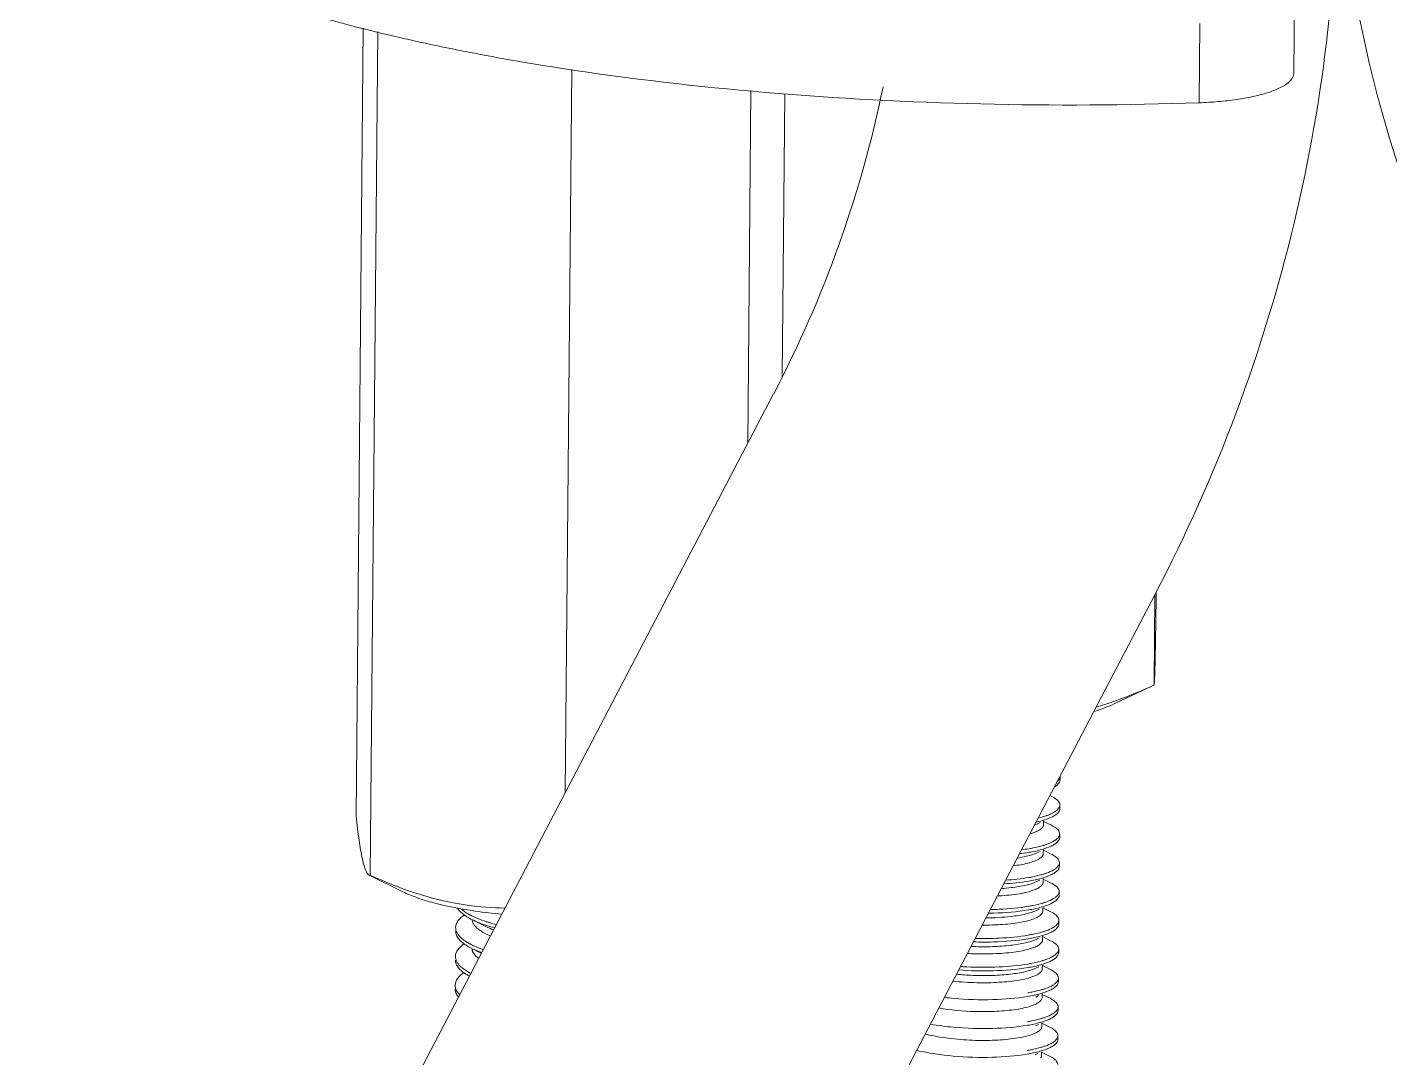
# Model space of a CAD drawing. Header units: millimetres. Extents: x 1334 to 1928, y -1757 to -1337.
# Drawn here: x 1830.64 to 1848.82, y -1482.03 to -1468.28 of the extents above; entities that cross this region are included whole.
import ezdxf

# ---------------------------------------------------------------- set-up
doc = ezdxf.new("R2010")
doc.units = ezdxf.units.MM
doc.header["$LTSCALE"] = 0.1
doc.layers.get('0').update_dxf_attribs({"lineweight": 13})

msp = doc.modelspace()

# ---------------------------------------------------------------- linework, layer by layer
at = {"color": 7, "linetype": 'Continuous'}
for p, q in [((1847.541, -1468.896), (1847.55, -1467.838)), ((1835.026, -1478.811), (1835.12, -1468.292)), ((1846.288, -1468.23), (1846.279, -1469.289)), ((1835.216, -1479.599), (1835.316, -1468.339)), ((1837.818, -1478.497), (1837.904, -1468.844)), ((1840.256, -1473.833), (1840.297, -1469.126)), ((1840.714, -1472.951), (1840.748, -1469.168)), ((1840.6, -1473.174), (1832.912, -1487.884)), ((1845.696, -1475.837), (1838.008, -1490.548)), ((1845.678, -1477.059), (1845.689, -1475.851)), ((1845.7, -1476.271), (1845.704, -1475.821)), ((1845.143, -1477.312), (1845.681, -1477.058)), ((1844.425, -1478.276), (1844.424, -1478.324)), ((1844.286, -1478.534), (1844.313, -1478.548)), ((1844.421, -1478.661), (1844.421, -1478.709)), ((1844.158, -1478.895), (1844.117, -1478.915)), ((1844.203, -1478.874), (1844.203, -1478.924)), ((1844.203, -1478.879), (1844.31, -1478.932)), ((1844.418, -1479.046), (1844.418, -1479.094)), ((1844.155, -1479.28), (1844.114, -1479.3)), ((1844.2, -1479.259), (1844.199, -1479.309)), ((1844.2, -1479.264), (1844.306, -1479.317)), ((1844.415, -1479.431), (1844.414, -1479.479)), ((1835.65, -1479.819), (1835.194, -1479.593)), ((1835.199, -1479.596), (1835.216, -1479.599)), ((1844.151, -1479.665), (1844.111, -1479.684)), ((1844.196, -1479.644), (1844.196, -1479.693)), ((1844.196, -1479.649), (1844.303, -1479.702)), ((1844.411, -1479.816), (1844.411, -1479.864)), ((1844.148, -1480.05), (1844.107, -1480.069)), ((1844.193, -1480.028), (1844.192, -1480.078)), ((1844.193, -1480.034), (1844.3, -1480.087)), ((1836.76, -1480.283), (1836.625, -1480.216)), ((1844.408, -1480.2), (1844.407, -1480.249)), ((1844.144, -1480.435), (1844.104, -1480.454)), ((1844.189, -1480.413), (1844.189, -1480.463)), ((1844.189, -1480.418), (1844.296, -1480.472)), ((1836.698, -1480.639), (1836.622, -1480.601)), ((1844.404, -1480.585), (1844.404, -1480.633)), ((1844.139, -1480.82), (1844.1, -1480.839)), ((1844.186, -1480.798), (1844.185, -1480.848)), ((1844.186, -1480.803), (1844.293, -1480.856)), ((1844.401, -1480.97), (1844.4, -1481.018)), ((1844.137, -1481.204), (1844.097, -1481.224)), ((1844.182, -1481.183), (1844.182, -1481.233)), ((1844.182, -1481.188), (1844.289, -1481.241)), ((1844.397, -1481.355), (1844.397, -1481.403)), ((1844.179, -1481.568), (1844.179, -1481.617)), ((1844.179, -1481.573), (1844.286, -1481.626)), ((1844.134, -1481.589), (1844.093, -1481.608)), ((1844.394, -1481.74), (1844.394, -1481.788)), ((1844.131, -1481.974), (1844.09, -1481.993)), ((1844.176, -1481.953), (1844.175, -1482.002)), ((1844.176, -1481.958), (1844.282, -1482.011))]:
    msp.add_line(p, q, dxfattribs=at)
for centre, radius, start, end in [((1826.662, -1465.896), 15.724, 332.4292, 348.3266), ((1843.896, -1477.802), 1.059, 286.7853, 287.3101), ((1843.897, -1478.198), 1.047, 286.736, 287.2681), ((1843.888, -1478.566), 1.065, 286.7535, 287.2765), ((1843.887, -1478.96), 1.055, 286.7884, 287.3154), ((1836.926, -1479.464), 0.807, 239.3992, 241.9144), ((1836.946, -1479.377), 0.851, 241.8199, 242.3577), ((1836.987, -1479.351), 0.936, 241.8904, 243.5847), ((1836.995, -1479.284), 0.956, 242.3876, 244.4087), ((1837.363, -1478.389), 1.925, 250.9379, 252.1661), ((1843.886, -1479.348), 1.052, 286.7355, 287.2651), ((1836.918, -1479.857), 0.798, 239.4315, 241.9764), ((1836.951, -1479.748), 0.867, 241.7839, 242.3104), ((1836.997, -1479.71), 0.964, 241.9394, 243.5847), ((1837.005, -1479.644), 0.984, 242.3425, 244.3008), ((1843.878, -1479.719), 1.066, 286.7577, 287.2801), ((1836.905, -1480.259), 0.778, 239.3898, 241.8959), ((1836.964, -1480.102), 0.903, 241.7947, 242.301), ((1837.011, -1480.012), 1.003, 242.3217, 243.1675), ((1843.878, -1480.12), 1.05, 286.7881, 287.3178), ((1843.874, -1480.498), 1.056, 286.7376, 287.2651), ((1843.867, -1480.873), 1.066, 286.7629, 287.285)]:
    msp.add_arc(centre, radius, start, end, dxfattribs=at)
for points, knots in [([(1830.639, -1465.513), (1830.637, -1465.649), (1830.697, -1465.94), (1830.95, -1466.345), (1831.351, -1466.732), (1831.787, -1467.028), (1832.201, -1467.26), (1832.696, -1467.503), (1833.4, -1467.789), (1834.342, -1468.098), (1835.397, -1468.378), (1836.555, -1468.627), (1838.258, -1468.921), (1840.537, -1469.183), (1843.375, -1469.333), (1845.308, -1469.323), (1846.279, -1469.289)], [0, 0, 0, 0, 0.024177, 0.051513, 0.084152, 0.123185, 0.145255, 0.169036, 0.221667, 0.280827, 0.346069, 0.416808, 0.492361, 0.654744, 0.826416, 1, 1, 1, 1]), ([(1848.12, -1465.707), (1848.151, -1467.447), (1847.752, -1470.965), (1846.511, -1474.279), (1845.696, -1475.837)], [0, 0, 0, 0, 0.497486, 1, 1, 1, 1]), ([(1848.1, -1465.712), (1848.201, -1467.27), (1848.774, -1470.32), (1850.155, -1473.112), (1851.02, -1474.343)], [0, 0, 0, 0, 0.509042, 1, 1, 1, 1]), ([(1846.279, -1469.289), (1846.364, -1469.286), (1846.53, -1469.276), (1846.768, -1469.249), (1846.985, -1469.211), (1847.172, -1469.164), (1847.326, -1469.108), (1847.441, -1469.046), (1847.518, -1468.978), (1847.541, -1468.921), (1847.541, -1468.896)], [0, 0, 0, 0, 0.185546, 0.360919, 0.52111, 0.662033, 0.780415, 0.874534, 0.945411, 1, 1, 1, 1]), ([(1845.678, -1477.059), (1845.678, -1477.059), (1845.679, -1477.058), (1845.679, -1477.056), (1845.68, -1477.053), (1845.68, -1477.046), (1845.681, -1477.033), (1845.683, -1477.014), (1845.684, -1476.989), (1845.685, -1476.956), (1845.686, -1476.917), (1845.688, -1476.85), (1845.691, -1476.75), (1845.694, -1476.61), (1845.697, -1476.448), (1845.699, -1476.332), (1845.7, -1476.271)], [0, 0, 0, 0, 0.001139, 0.00368, 0.007768, 0.01349, 0.030171, 0.054382, 0.086714, 0.127633, 0.177507, 0.236506, 0.381662, 0.560505, 0.768447, 1, 1, 1, 1]), ([(1845.132, -1477.281), (1845.178, -1477.265), (1845.363, -1477.198), (1845.544, -1477.121), (1845.678, -1477.059)], [0, 0, 0, 0, 0.248255, 1, 1, 1, 1]), ([(1844.872, -1477.413), (1844.877, -1477.412), (1844.969, -1477.384), (1845.06, -1477.351), (1845.143, -1477.312)], [0.90776387, 0.90776387, 0.90776387, 0.90776387, 0.9124063, 1, 1, 1, 1]), ([(1844.424, -1478.324), (1844.424, -1478.347), (1844.402, -1478.382), (1844.368, -1478.408), (1844.35, -1478.418), (1844.345, -1478.421)], [0, 0, 0, 0, 0.39962, 0.6683343, 0.7685999, 0.7685999, 0.7685999, 0.7685999]), ([(1844.421, -1478.661), (1844.421, -1478.651), (1844.414, -1478.622), (1844.375, -1478.582), (1844.336, -1478.559), (1844.313, -1478.548)], [0, 0, 0, 0, 0.182562, 0.525559, 1, 1, 1, 1]), ([(1844.346, -1478.756), (1844.357, -1478.749), (1844.39, -1478.727), (1844.421, -1478.689), (1844.421, -1478.661)], [0, 0, 0, 0, 0.317264, 1, 1, 1, 1]), ([(1835.026, -1478.811), (1835.039, -1478.92), (1835.062, -1479.111), (1835.098, -1479.331), (1835.129, -1479.464), (1835.151, -1479.529), (1835.172, -1479.572), (1835.19, -1479.591), (1835.199, -1479.596)], [0, 0, 0, 0, 0.402472, 0.71197, 0.823981, 0.906867, 0.963516, 1, 1, 1, 1]), ([(1844.308, -1478.824), (1844.268, -1478.843), (1844.198, -1478.867), (1844.128, -1478.884), (1844.101, -1478.89)], [0, 0, 0, 0, 0.4347522, 0.7073654, 0.7073654, 0.7073654, 0.7073654]), ([(1844.211, -1478.813), (1844.225, -1478.809), (1844.271, -1478.793), (1844.316, -1478.774), (1844.346, -1478.756)], [0, 0, 0, 0, 0.289437, 1, 1, 1, 1]), ([(1844.421, -1478.709), (1844.421, -1478.731), (1844.398, -1478.767), (1844.354, -1478.8), (1844.325, -1478.816), (1844.308, -1478.824)], [0, 0, 0, 0, 0.399421, 0.668355, 1, 1, 1, 1]), ([(1844.019, -1479.047), (1844.046, -1479.039), (1844.093, -1479.023), (1844.153, -1478.993), (1844.183, -1478.968), (1844.192, -1478.955)], [0.90076611, 0.90076611, 0.90076611, 0.90076611, 0.94317735, 0.97600523, 1, 1, 1, 1]), ([(1844.192, -1478.955), (1844.193, -1478.953), (1844.199, -1478.943), (1844.202, -1478.932), (1844.203, -1478.924)], [0, 0, 0, 0, 0.270353, 1, 1, 1, 1]), ([(1844.418, -1479.046), (1844.418, -1479.036), (1844.411, -1479.007), (1844.372, -1478.966), (1844.333, -1478.944), (1844.31, -1478.932)], [0, 0, 0, 0, 0.182767, 0.525573, 1, 1, 1, 1]), ([(1844.009, -1479.244), (1844.027, -1479.241), (1844.09, -1479.229), (1844.154, -1479.214), (1844.199, -1479.201)], [0, 0, 0, 0, 0.272878, 1, 1, 1, 1]), ([(1844.304, -1479.209), (1844.264, -1479.228), (1844.166, -1479.261), (1844.066, -1479.282), (1844.009, -1479.292)], [0, 0, 0, 0, 0.434943, 1, 1, 1, 1]), ([(1844.208, -1479.198), (1844.222, -1479.194), (1844.268, -1479.178), (1844.313, -1479.159), (1844.342, -1479.141)], [0, 0, 0, 0, 0.289517, 1, 1, 1, 1]), ([(1844.418, -1479.094), (1844.417, -1479.116), (1844.395, -1479.152), (1844.351, -1479.185), (1844.321, -1479.201), (1844.304, -1479.209)], [0, 0, 0, 0, 0.399332, 0.668912, 1, 1, 1, 1]), ([(1844.342, -1479.141), (1844.354, -1479.134), (1844.387, -1479.112), (1844.418, -1479.074), (1844.418, -1479.046)], [0, 0, 0, 0, 0.317767, 1, 1, 1, 1]), ([(1843.796, -1479.472), (1843.829, -1479.468), (1843.926, -1479.454), (1844.045, -1479.427), (1844.14, -1479.384), (1844.172, -1479.36), (1844.182, -1479.347)], [0.7910159, 0.7910159, 0.7910159, 0.7910159, 0.8416129, 0.9405269, 0.9747517, 1, 1, 1, 1]), ([(1843.85, -1479.369), (1843.891, -1479.363), (1843.981, -1479.346), (1844.069, -1479.321), (1844.114, -1479.3)], [0.8506349, 0.8506349, 0.8506349, 0.8506349, 0.9186912, 1, 1, 1, 1]), ([(1844.182, -1479.347), (1844.185, -1479.344), (1844.194, -1479.333), (1844.199, -1479.319), (1844.199, -1479.309)], [0, 0, 0, 0, 0.278591, 1, 1, 1, 1]), ([(1844.415, -1479.431), (1844.415, -1479.409), (1844.394, -1479.374), (1844.351, -1479.342), (1844.323, -1479.325), (1844.306, -1479.317)], [0, 0, 0, 0, 0.393815, 0.665848, 1, 1, 1, 1]), ([(1844.205, -1479.583), (1844.218, -1479.578), (1844.264, -1479.563), (1844.309, -1479.544), (1844.339, -1479.526)], [0, 0, 0, 0, 0.289297, 1, 1, 1, 1]), ([(1844.414, -1479.479), (1844.414, -1479.501), (1844.391, -1479.536), (1844.347, -1479.57), (1844.318, -1479.586), (1844.301, -1479.594)], [0, 0, 0, 0, 0.39954, 0.669039, 1, 1, 1, 1]), ([(1844.339, -1479.526), (1844.35, -1479.519), (1844.384, -1479.496), (1844.414, -1479.459), (1844.415, -1479.431)], [0, 0, 0, 0, 0.317272, 1, 1, 1, 1]), ([(1835.216, -1479.599), (1835.252, -1479.616), (1835.4, -1479.681), (1835.55, -1479.741), (1835.663, -1479.782)], [0, 0, 0, 0, 0.251056, 1, 1, 1, 1]), ([(1843.586, -1479.875), (1843.595, -1479.874), (1843.693, -1479.869), (1843.859, -1479.853), (1844.037, -1479.814), (1844.135, -1479.77), (1844.168, -1479.745), (1844.179, -1479.732)], [0.6907179, 0.6907179, 0.6907179, 0.6907179, 0.7038076, 0.8388084, 0.9396738, 0.9744303, 1, 1, 1, 1]), ([(1843.637, -1479.776), (1843.682, -1479.773), (1843.794, -1479.763), (1843.953, -1479.738), (1844.066, -1479.705), (1844.11, -1479.684)], [0.7352668, 0.7352668, 0.7352668, 0.7352668, 0.8092344, 0.9186805, 1, 1, 1, 1]), ([(1844.301, -1479.594), (1844.261, -1479.613), (1844.163, -1479.646), (1844.062, -1479.667), (1844.005, -1479.677)], [0, 0, 0, 0, 0.435071, 1, 1, 1, 1]), ([(1844.006, -1479.629), (1844.023, -1479.626), (1844.087, -1479.614), (1844.15, -1479.599), (1844.195, -1479.585)], [0, 0, 0, 0, 0.273266, 1, 1, 1, 1]), ([(1844.179, -1479.732), (1844.182, -1479.729), (1844.19, -1479.718), (1844.196, -1479.704), (1844.196, -1479.693)], [0, 0, 0, 0, 0.279266, 1, 1, 1, 1]), ([(1844.411, -1479.816), (1844.411, -1479.806), (1844.404, -1479.777), (1844.365, -1479.736), (1844.326, -1479.713), (1844.303, -1479.702)], [0, 0, 0, 0, 0.182599, 0.525668, 1, 1, 1, 1]), ([(1835.65, -1479.819), (1835.71, -1479.849), (1835.847, -1479.904), (1836.168, -1480.001), (1836.431, -1480.05), (1836.617, -1480.077)], [0, 0, 0, 0, 0.201888, 0.438538, 1, 1, 1, 1]), ([(1835.663, -1479.782), (1835.801, -1479.832), (1836.079, -1479.92), (1836.365, -1479.978), (1836.508, -1479.998)], [0, 0, 0, 0, 0.503709, 1, 1, 1, 1]), ([(1844.201, -1479.967), (1844.215, -1479.963), (1844.261, -1479.948), (1844.306, -1479.928), (1844.336, -1479.91)], [0, 0, 0, 0, 0.289264, 1, 1, 1, 1]), ([(1844.411, -1479.864), (1844.411, -1479.886), (1844.388, -1479.921), (1844.344, -1479.955), (1844.314, -1479.971), (1844.298, -1479.979)], [0, 0, 0, 0, 0.399694, 0.668604, 1, 1, 1, 1]), ([(1844.336, -1479.91), (1844.347, -1479.904), (1844.38, -1479.881), (1844.411, -1479.844), (1844.411, -1479.816)], [0, 0, 0, 0, 0.316961, 1, 1, 1, 1]), ([(1836.515, -1480.159), (1836.501, -1480.15), (1836.45, -1480.118), (1836.403, -1480.075), (1836.381, -1480.038)], [0, 0, 0, 0, 0.285746, 1, 1, 1, 1]), ([(1836.426, -1480.045), (1836.434, -1480.052), (1836.47, -1480.084), (1836.512, -1480.11), (1836.545, -1480.127)], [0, 0, 0, 0, 0.226711, 1, 1, 1, 1]), ([(1843.382, -1480.264), (1843.475, -1480.264), (1843.656, -1480.259), (1843.872, -1480.234), (1844.019, -1480.2), (1844.098, -1480.172), (1844.153, -1480.141), (1844.18, -1480.115), (1844.186, -1480.101)], [0.582022, 0.582022, 0.582022, 0.582022, 0.7207712, 0.8526534, 0.9051118, 0.9466371, 0.9775259, 1, 1, 1, 1]), ([(1843.433, -1480.168), (1843.545, -1480.167), (1843.724, -1480.158), (1843.95, -1480.123), (1844.062, -1480.09), (1844.107, -1480.069)], [0.6250533, 0.6250533, 0.6250533, 0.6250533, 0.80911, 0.9187331, 1, 1, 1, 1]), ([(1844.002, -1480.061), (1843.848, -1480.088), (1843.669, -1480.101), (1843.489, -1480.105), (1843.465, -1480.105)], [0, 0, 0, 0, 0.2451961, 0.2825234, 0.2825234, 0.2825234, 0.2825234]), ([(1843.491, -1480.057), (1843.532, -1480.056), (1843.703, -1480.05), (1843.874, -1480.035), (1844.002, -1480.013)], [0.6933881, 0.6933881, 0.6933881, 0.6933881, 0.7674664, 1, 1, 1, 1]), ([(1844.002, -1480.013), (1844.02, -1480.01), (1844.083, -1479.999), (1844.147, -1479.984), (1844.192, -1479.97)], [0, 0, 0, 0, 0.273112, 1, 1, 1, 1]), ([(1844.298, -1479.979), (1844.257, -1479.998), (1844.159, -1480.031), (1844.059, -1480.052), (1844.002, -1480.061)], [0, 0, 0, 0, 0.435, 1, 1, 1, 1]), ([(1844.408, -1480.2), (1844.408, -1480.19), (1844.4, -1480.162), (1844.361, -1480.121), (1844.323, -1480.098), (1844.299, -1480.087)], [0, 0, 0, 0, 0.182804, 0.525564, 1, 1, 1, 1]), ([(1836.474, -1480.127), (1836.441, -1480.149), (1836.385, -1480.195), (1836.356, -1480.265), (1836.355, -1480.297)], [0, 0, 0, 0, 0.560918, 1, 1, 1, 1]), ([(1836.355, -1480.297), (1836.355, -1480.318), (1836.368, -1480.366), (1836.397, -1480.404), (1836.415, -1480.422)], [0, 0, 0, 0, 0.462224, 1, 1, 1, 1]), ([(1836.876, -1480.299), (1836.833, -1480.288), (1836.729, -1480.257), (1836.628, -1480.218), (1836.571, -1480.189)], [0.23821, 0.23821, 0.23821, 0.23821, 0.549662, 1, 1, 1, 1]), ([(1836.574, -1480.196), (1836.576, -1480.209), (1836.595, -1480.267), (1836.644, -1480.309), (1836.683, -1480.336)], [0, 0, 0, 0, 0.212657, 1, 1, 1, 1]), ([(1836.582, -1480.146), (1836.593, -1480.152), (1836.643, -1480.175), (1836.695, -1480.194), (1836.735, -1480.208)], [0, 0, 0, 0, 0.230146, 1, 1, 1, 1]), ([(1836.774, -1480.221), (1836.789, -1480.226), (1836.831, -1480.239), (1836.872, -1480.25), (1836.898, -1480.257)], [0, 0, 0, 0, 0.2371033, 0.6209035, 0.6209035, 0.6209035, 0.6209035]), ([(1844.198, -1480.352), (1844.211, -1480.348), (1844.257, -1480.333), (1844.303, -1480.313), (1844.332, -1480.295)], [0, 0, 0, 0, 0.289667, 1, 1, 1, 1]), ([(1844.407, -1480.248), (1844.407, -1480.271), (1844.384, -1480.306), (1844.34, -1480.339), (1844.311, -1480.355), (1844.294, -1480.363)], [0, 0, 0, 0, 0.399484, 0.668194, 1, 1, 1, 1]), ([(1844.332, -1480.295), (1844.343, -1480.288), (1844.377, -1480.266), (1844.407, -1480.229), (1844.408, -1480.2)], [0, 0, 0, 0, 0.317682, 1, 1, 1, 1]), ([(1836.512, -1480.544), (1836.489, -1480.53), (1836.447, -1480.502), (1836.396, -1480.453), (1836.363, -1480.401), (1836.355, -1480.363), (1836.355, -1480.345)], [0, 0, 0, 0, 0.30451, 0.569428, 0.796945, 1, 1, 1, 1]), ([(1836.415, -1480.422), (1836.423, -1480.43), (1836.462, -1480.465), (1836.506, -1480.493), (1836.541, -1480.512)], [0, 0, 0, 0, 0.225219, 1, 1, 1, 1]), ([(1843.233, -1480.549), (1843.242, -1480.549), (1843.34, -1480.553), (1843.517, -1480.554), (1843.752, -1480.538), (1843.946, -1480.507), (1844.059, -1480.475), (1844.104, -1480.454)], [0.5179948, 0.5179948, 0.5179948, 0.5179948, 0.5324327, 0.677691, 0.8092128, 0.9186852, 1, 1, 1, 1]), ([(1843.998, -1480.446), (1843.845, -1480.472), (1843.6, -1480.491), (1843.355, -1480.491), (1843.265, -1480.488)], [0, 0, 0, 0, 0.245201, 0.3857184, 0.3857184, 0.3857184, 0.3857184]), ([(1843.29, -1480.441), (1843.397, -1480.444), (1843.634, -1480.441), (1843.871, -1480.42), (1843.999, -1480.398)], [0.5755825, 0.5755825, 0.5755825, 0.5755825, 0.7674188, 1, 1, 1, 1]), ([(1844.294, -1480.363), (1844.254, -1480.383), (1844.156, -1480.415), (1844.056, -1480.437), (1843.998, -1480.446)], [0, 0, 0, 0, 0.434915, 1, 1, 1, 1]), ([(1843.999, -1480.398), (1844.016, -1480.395), (1844.08, -1480.383), (1844.143, -1480.369), (1844.188, -1480.355)], [0, 0, 0, 0, 0.272912, 1, 1, 1, 1]), ([(1844.172, -1480.502), (1844.174, -1480.499), (1844.183, -1480.488), (1844.189, -1480.473), (1844.189, -1480.463)], [0, 0, 0, 0, 0.279098, 1, 1, 1, 1]), ([(1844.404, -1480.585), (1844.405, -1480.564), (1844.384, -1480.529), (1844.341, -1480.496), (1844.312, -1480.48), (1844.296, -1480.472)], [0, 0, 0, 0, 0.39373, 0.665765, 1, 1, 1, 1]), ([(1836.47, -1480.512), (1836.437, -1480.534), (1836.381, -1480.58), (1836.352, -1480.65), (1836.352, -1480.681)], [0, 0, 0, 0, 0.560767, 1, 1, 1, 1]), ([(1836.578, -1480.531), (1836.59, -1480.536), (1836.637, -1480.558), (1836.686, -1480.577), (1836.724, -1480.59)], [0, 0, 0, 0, 0.2300192, 0.9537337, 0.9537337, 0.9537337, 0.9537337]), ([(1836.58, -1480.614), (1836.585, -1480.624), (1836.606, -1480.661), (1836.637, -1480.69), (1836.662, -1480.708)], [0, 0, 0, 0, 0.2168523, 0.8212915, 0.8212915, 0.8212915, 0.8212915]), ([(1843.185, -1480.643), (1843.223, -1480.645), (1843.362, -1480.651), (1843.592, -1480.647), (1843.849, -1480.623), (1844.028, -1480.584), (1844.127, -1480.54), (1844.16, -1480.515), (1844.172, -1480.502)], [0.494675, 0.494675, 0.494675, 0.494675, 0.5523981, 0.7028247, 0.8381613, 0.9394038, 0.9743624, 1, 1, 1, 1]), ([(1844.404, -1480.633), (1844.403, -1480.655), (1844.381, -1480.691), (1844.337, -1480.724), (1844.307, -1480.74), (1844.291, -1480.748)], [0, 0, 0, 0, 0.399104, 0.668495, 1, 1, 1, 1]), ([(1844.329, -1480.68), (1844.34, -1480.673), (1844.373, -1480.651), (1844.404, -1480.613), (1844.404, -1480.585)], [0, 0, 0, 0, 0.317637, 1, 1, 1, 1]), ([(1836.509, -1480.929), (1836.485, -1480.915), (1836.444, -1480.887), (1836.392, -1480.838), (1836.359, -1480.786), (1836.351, -1480.748), (1836.352, -1480.73)], [0, 0, 0, 0, 0.305295, 0.570145, 0.797002, 1, 1, 1, 1]), ([(1836.352, -1480.681), (1836.352, -1480.703), (1836.364, -1480.751), (1836.394, -1480.789), (1836.412, -1480.807)], [0, 0, 0, 0, 0.462126, 1, 1, 1, 1]), ([(1836.412, -1480.807), (1836.42, -1480.815), (1836.458, -1480.85), (1836.503, -1480.878), (1836.538, -1480.897)], [0, 0, 0, 0, 0.225754, 1, 1, 1, 1]), ([(1843.04, -1480.92), (1843.112, -1480.927), (1843.273, -1480.937), (1843.514, -1480.939), (1843.749, -1480.923), (1843.943, -1480.892), (1844.055, -1480.859), (1844.1, -1480.838)], [0.4137169, 0.4137169, 0.4137169, 0.4137169, 0.5324374, 0.6776417, 0.8092281, 0.918686, 1, 1, 1, 1]), ([(1843.995, -1480.831), (1843.842, -1480.857), (1843.532, -1480.881), (1843.223, -1480.874), (1843.07, -1480.862)], [0, 0, 0, 0, 0.2451133, 0.4868002, 0.4868002, 0.4868002, 0.4868002]), ([(1843.094, -1480.816), (1843.121, -1480.818), (1843.293, -1480.829), (1843.594, -1480.829), (1843.867, -1480.805), (1843.995, -1480.783)], [0.4602954, 0.4602954, 0.4602954, 0.4602954, 0.5100547, 0.7673487, 1, 1, 1, 1]), ([(1843.995, -1480.783), (1844.013, -1480.78), (1844.077, -1480.768), (1844.14, -1480.753), (1844.185, -1480.74)], [0, 0, 0, 0, 0.273247, 1, 1, 1, 1]), ([(1844.291, -1480.748), (1844.25, -1480.767), (1844.153, -1480.8), (1844.052, -1480.821), (1843.995, -1480.831)], [0, 0, 0, 0, 0.434817, 1, 1, 1, 1]), ([(1844.17, -1480.885), (1844.173, -1480.882), (1844.181, -1480.871), (1844.185, -1480.857), (1844.185, -1480.848)], [0, 0, 0, 0, 0.276851, 1, 1, 1, 1]), ([(1844.194, -1480.737), (1844.208, -1480.733), (1844.254, -1480.717), (1844.299, -1480.698), (1844.329, -1480.68)], [0, 0, 0, 0, 0.289313, 1, 1, 1, 1]), ([(1836.467, -1480.896), (1836.434, -1480.919), (1836.378, -1480.965), (1836.349, -1481.035), (1836.349, -1481.066)], [0, 0, 0, 0, 0.560057, 1, 1, 1, 1]), ([(1842.992, -1481.011), (1843.098, -1481.023), (1843.305, -1481.037), (1843.601, -1481.032), (1843.856, -1481.006), (1844.032, -1480.967), (1844.128, -1480.922), (1844.16, -1480.898), (1844.17, -1480.885)], [0.3963383, 0.3963383, 0.3963383, 0.3963383, 0.5564994, 0.7067954, 0.8410928, 0.9407542, 0.9749159, 1, 1, 1, 1]), ([(1844.4, -1481.018), (1844.4, -1481.04), (1844.378, -1481.076), (1844.334, -1481.109), (1844.304, -1481.125), (1844.287, -1481.133)], [0, 0, 0, 0, 0.399226, 0.669017, 1, 1, 1, 1]), ([(1844.401, -1480.97), (1844.401, -1480.96), (1844.394, -1480.931), (1844.354, -1480.89), (1844.316, -1480.868), (1844.293, -1480.856)], [0, 0, 0, 0, 0.182638, 0.525903, 1, 1, 1, 1]), ([(1844.325, -1481.065), (1844.337, -1481.058), (1844.37, -1481.036), (1844.4, -1480.998), (1844.401, -1480.97)], [0, 0, 0, 0, 0.31682, 1, 1, 1, 1]), ([(1836.349, -1481.066), (1836.348, -1481.088), (1836.361, -1481.136), (1836.39, -1481.173), (1836.408, -1481.192)], [0, 0, 0, 0, 0.461836, 1, 1, 1, 1]), ([(1836.393, -1481.224), (1836.392, -1481.222), (1836.378, -1481.205), (1836.356, -1481.171), (1836.348, -1481.132), (1836.348, -1481.115)], [0.5466389, 0.5466389, 0.5466389, 0.5466389, 0.5702071, 0.7970799, 1, 1, 1, 1]), ([(1843.992, -1481.168), (1844.009, -1481.165), (1844.073, -1481.153), (1844.136, -1481.138), (1844.182, -1481.125)], [0, 0, 0, 0, 0.273095, 1, 1, 1, 1]), ([(1844.287, -1481.133), (1844.247, -1481.152), (1844.149, -1481.185), (1844.049, -1481.206), (1843.992, -1481.216)], [0, 0, 0, 0, 0.434773, 1, 1, 1, 1]), ([(1844.191, -1481.122), (1844.204, -1481.118), (1844.251, -1481.102), (1844.296, -1481.083), (1844.325, -1481.065)], [0, 0, 0, 0, 0.289053, 1, 1, 1, 1]), ([(1842.804, -1481.37), (1842.964, -1481.398), (1843.222, -1481.421), (1843.569, -1481.418), (1843.821, -1481.395), (1843.999, -1481.36), (1844.102, -1481.319), (1844.139, -1481.296), (1844.153, -1481.284)], [0.3007191, 0.3007191, 0.3007191, 0.3007191, 0.5479485, 0.695846, 0.8304777, 0.934552, 0.9719432, 1, 1, 1, 1]), ([(1843.992, -1481.216), (1843.838, -1481.242), (1843.508, -1481.267), (1843.136, -1481.257), (1842.92, -1481.234), (1842.878, -1481.229)], [0, 0, 0, 0, 0.2450964, 0.5191168, 0.5859378, 0.5859378, 0.5859378, 0.5859378]), ([(1844.153, -1481.284), (1844.157, -1481.28), (1844.171, -1481.266), (1844.182, -1481.247), (1844.182, -1481.233)], [0, 0, 0, 0, 0.294392, 1, 1, 1, 1]), ([(1844.397, -1481.355), (1844.397, -1481.345), (1844.39, -1481.316), (1844.351, -1481.275), (1844.312, -1481.253), (1844.289, -1481.241)], [0, 0, 0, 0, 0.182827, 0.525574, 1, 1, 1, 1]), ([(1844.322, -1481.45), (1844.333, -1481.443), (1844.366, -1481.42), (1844.397, -1481.383), (1844.397, -1481.355)], [0, 0, 0, 0, 0.317415, 1, 1, 1, 1]), ([(1844.284, -1481.518), (1844.243, -1481.537), (1844.146, -1481.57), (1844.045, -1481.591), (1843.988, -1481.601)], [0, 0, 0, 0, 0.434748, 1, 1, 1, 1]), ([(1843.989, -1481.553), (1844.006, -1481.55), (1844.07, -1481.538), (1844.133, -1481.523), (1844.178, -1481.51)], [0, 0, 0, 0, 0.272981, 1, 1, 1, 1]), ([(1844.188, -1481.507), (1844.201, -1481.502), (1844.247, -1481.487), (1844.292, -1481.468), (1844.322, -1481.45)], [0, 0, 0, 0, 0.289713, 1, 1, 1, 1]), ([(1844.397, -1481.403), (1844.397, -1481.425), (1844.374, -1481.46), (1844.33, -1481.494), (1844.3, -1481.51), (1844.284, -1481.518)], [0, 0, 0, 0, 0.399494, 0.668768, 1, 1, 1, 1]), ([(1842.622, -1481.718), (1842.636, -1481.722), (1842.752, -1481.748), (1842.976, -1481.784), (1843.288, -1481.806), (1843.585, -1481.802), (1843.841, -1481.777), (1844.019, -1481.738), (1844.117, -1481.694), (1844.15, -1481.67), (1844.161, -1481.657)], [0.2139319, 0.2139319, 0.2139319, 0.2139319, 0.2351686, 0.392728, 0.5536078, 0.7036815, 0.8386053, 0.9395031, 0.9743669, 1, 1, 1, 1]), ([(1843.988, -1481.601), (1843.835, -1481.627), (1843.505, -1481.652), (1843.07, -1481.639), (1842.794, -1481.605), (1842.691, -1481.587)], [0, 0, 0, 0, 0.245165, 0.5191669, 0.6833178, 0.6833178, 0.6833178, 0.6833178]), ([(1844.161, -1481.657), (1844.164, -1481.654), (1844.173, -1481.642), (1844.178, -1481.628), (1844.178, -1481.617)], [0, 0, 0, 0, 0.279155, 1, 1, 1, 1]), ([(1844.394, -1481.74), (1844.394, -1481.73), (1844.387, -1481.701), (1844.348, -1481.66), (1844.309, -1481.638), (1844.286, -1481.626)], [0, 0, 0, 0, 0.182434, 0.525114, 1, 1, 1, 1]), ([(1844.318, -1481.834), (1844.33, -1481.828), (1844.363, -1481.805), (1844.393, -1481.768), (1844.394, -1481.74)], [0, 0, 0, 0, 0.317944, 1, 1, 1, 1]), ([(1843.985, -1481.985), (1843.831, -1482.012), (1843.501, -1482.037), (1843.006, -1482.022), (1842.669, -1481.973), (1842.508, -1481.936)], [0, 0, 0, 0, 0.2451969, 0.5191523, 0.779114, 0.779114, 0.779114, 0.779114]), ([(1843.985, -1481.937), (1844.003, -1481.934), (1844.066, -1481.923), (1844.13, -1481.908), (1844.175, -1481.894)], [0, 0, 0, 0, 0.273224, 1, 1, 1, 1]), ([(1844.28, -1481.903), (1844.24, -1481.922), (1844.142, -1481.955), (1844.042, -1481.976), (1843.985, -1481.985)], [0, 0, 0, 0, 0.434677, 1, 1, 1, 1]), ([(1844.184, -1481.891), (1844.197, -1481.887), (1844.244, -1481.872), (1844.289, -1481.852), (1844.318, -1481.834)], [0, 0, 0, 0, 0.289372, 1, 1, 1, 1]), ([(1844.394, -1481.788), (1844.393, -1481.81), (1844.371, -1481.845), (1844.327, -1481.879), (1844.297, -1481.895), (1844.28, -1481.903)], [0, 0, 0, 0, 0.399626, 0.668357, 1, 1, 1, 1]), ([(1844.164, -1482.034), (1844.166, -1482.032), (1844.172, -1482.022), (1844.175, -1482.01), (1844.175, -1482.002)], [0, 0, 0, 0, 0.271143, 1, 1, 1, 1]), ([(1844.391, -1482.124), (1844.391, -1482.115), (1844.383, -1482.086), (1844.344, -1482.045), (1844.306, -1482.022), (1844.282, -1482.011)], [0, 0, 0, 0, 0.182671, 0.525985, 1, 1, 1, 1])]:
    msp.add_open_spline(points, degree=3, knots=knots, dxfattribs=at)
for points in [[(1844.904, -1477.353), (1844.98, -1477.331), (1845.056, -1477.307), (1845.132, -1477.281)], [(1844.385, -1478.345), (1844.406, -1478.327), (1844.424, -1478.303), (1844.425, -1478.276)], [(1844.425, -1478.276), (1844.425, -1478.274), (1844.425, -1478.272), (1844.425, -1478.27)], [(1844.129, -1478.835), (1844.154, -1478.83), (1844.178, -1478.823), (1844.202, -1478.816)], [(1844.079, -1478.93), (1844.092, -1478.926), (1844.105, -1478.92), (1844.117, -1478.914)], [(1844.009, -1479.292), (1843.966, -1479.299), (1843.924, -1479.305), (1843.881, -1479.31)], [(1843.908, -1479.259), (1843.942, -1479.255), (1843.975, -1479.25), (1844.009, -1479.244)], [(1844.005, -1479.677), (1843.894, -1479.696), (1843.782, -1479.707), (1843.67, -1479.713)], [(1843.696, -1479.664), (1843.8, -1479.657), (1843.903, -1479.646), (1844.006, -1479.629)], [(1836.508, -1479.998), (1836.675, -1480.022), (1836.845, -1480.034), (1837.014, -1480.036)], [(1836.617, -1480.077), (1836.735, -1480.094), (1836.853, -1480.107), (1836.971, -1480.118)], [(1844.186, -1480.101), (1844.19, -1480.094), (1844.192, -1480.086), (1844.192, -1480.078)], [(1836.76, -1480.283), (1836.793, -1480.3), (1836.827, -1480.314), (1836.861, -1480.327)], [(1836.683, -1480.336), (1836.726, -1480.364), (1836.772, -1480.387), (1836.82, -1480.407)], [(1836.703, -1480.631), (1836.657, -1480.614), (1836.611, -1480.596), (1836.568, -1480.574)], [(1836.57, -1480.576), (1836.572, -1480.589), (1836.575, -1480.602), (1836.58, -1480.614)], [(1836.408, -1481.192), (1836.409, -1481.192), (1836.409, -1481.192), (1836.409, -1481.193)]]:
    msp.add_open_spline(points, degree=3, dxfattribs=at)

doc.saveas('drawing.dxf')
